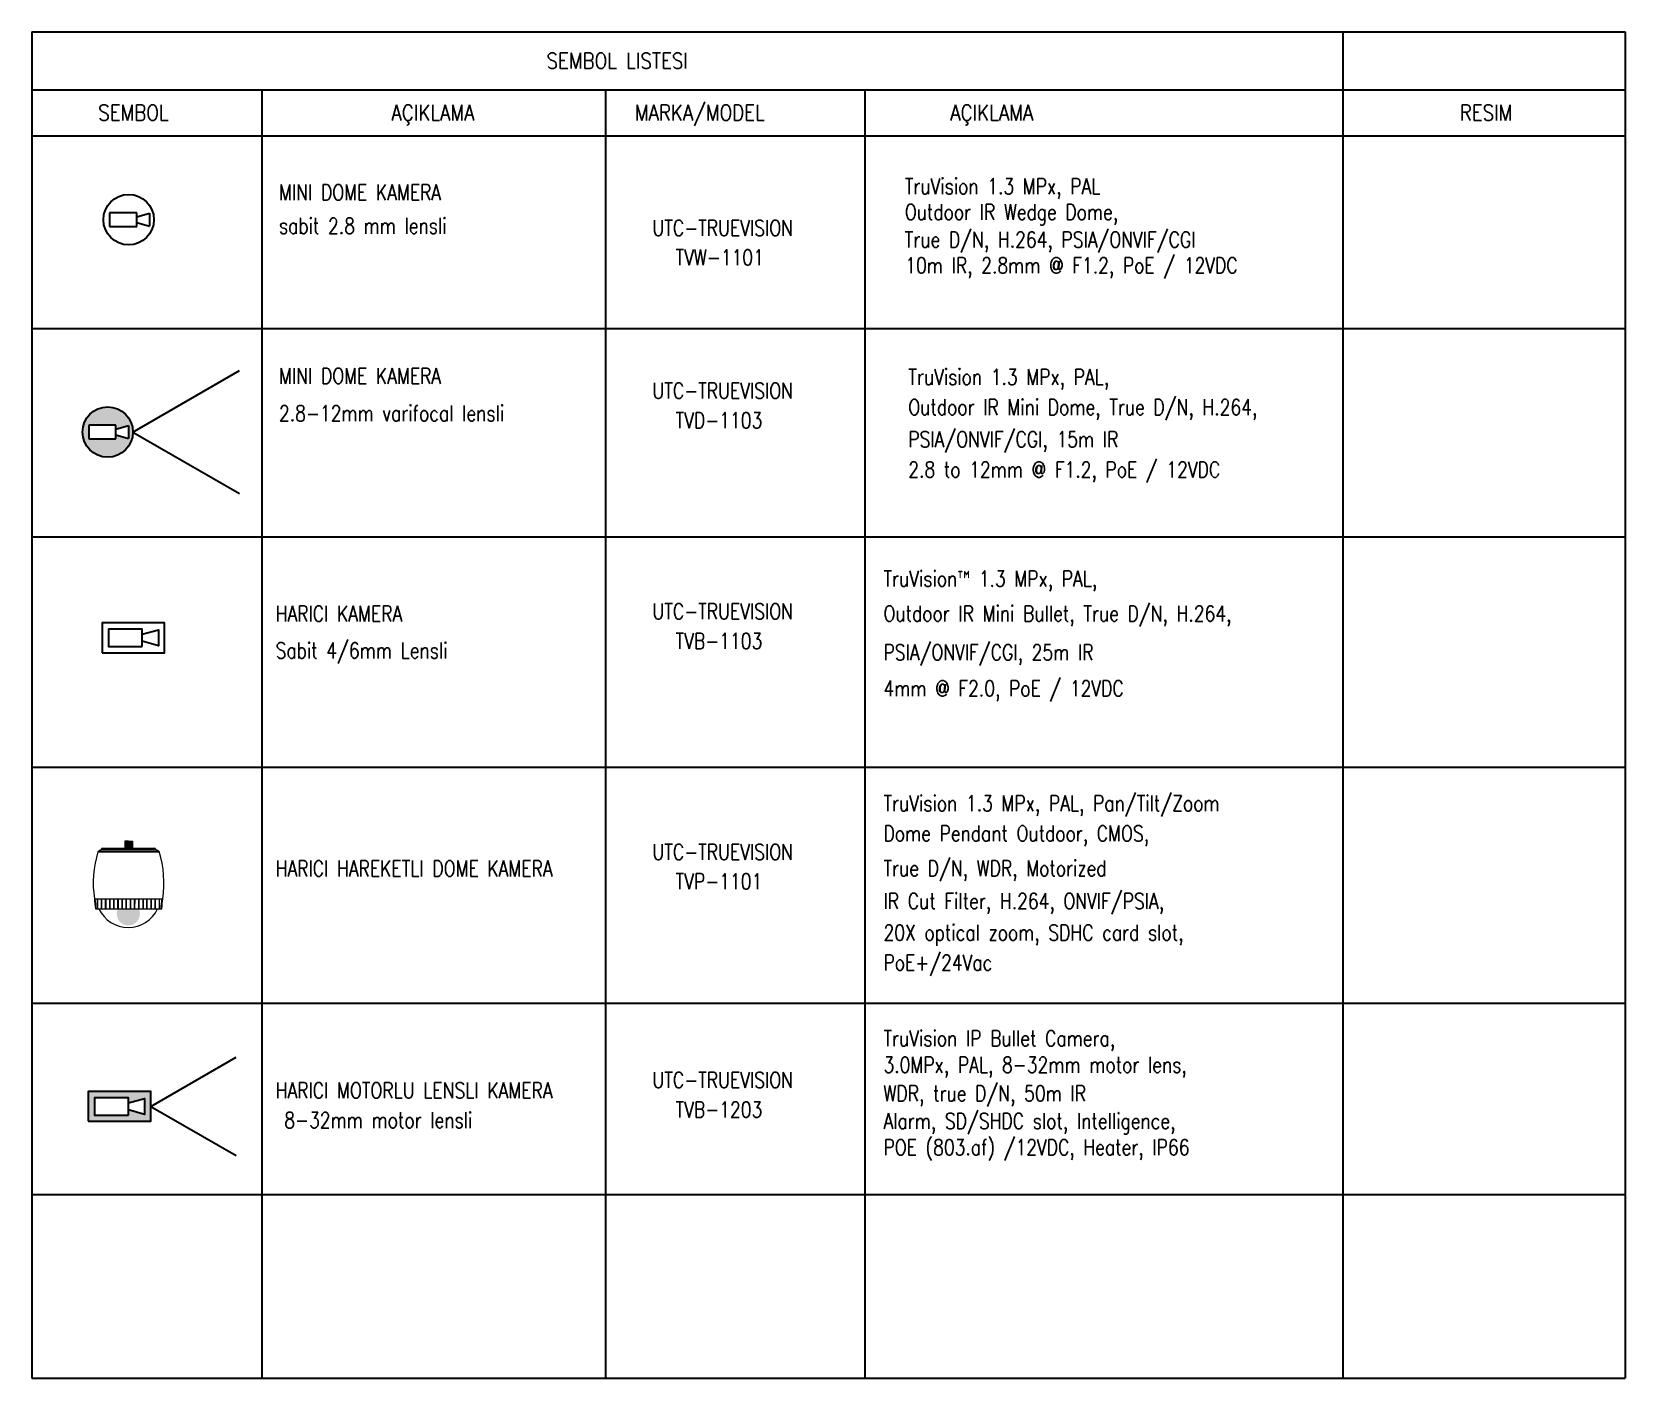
# Model space of a CAD drawing. Extents: x -1286 to 34975, y -230 to 6637.
# Drawn here: x -1286 to -474, y 2892 to 3577 of the extents above; entities that cross this region are included whole.
import ezdxf
from ezdxf.enums import TextEntityAlignment as Align

# ---------------------------------------------------------------- set-up
doc = ezdxf.new("R2010")
doc.units = 0
doc.header["$LTSCALE"] = 20
for name, color, linetype, lineweight in [('E-DAHİLİ DOME KAMERA', 7, 'Continuous', 30), ('E-DAHİLİ KAMERA', 7, 'Continuous', 30), ('E-DAHİLİ SPEED DOME', 7, 'Continuous', 30), ('E-HARİCİ KAMERA', 7, 'Continuous', 30), ('E-YAZI', 7, 'Continuous', 30)]:
    doc.layers.add(name, color=color, linetype=linetype, lineweight=lineweight)
doc.styles.add('E-YAZI', font='txttw.shx')

# ---------------------------------------------------------------- blocks, each defined once
blk = doc.blocks.new('100_HARİCİ KAMERA')
at = {"layer": 'E-HARİCİ KAMERA', "color": 4}
for points in [[(0, -1.9), (7.95, -1.9), (7.95, 1.9), (0, 1.9)], [(5.11, -1.1), (5.11, 1.1), (0.8, 1.1), (0.8, -1.1)]]:
    blk.add_lwpolyline(points, close=True, dxfattribs=at)
blk.add_lwpolyline([(5.11, 0.44), (7.15, 1.02), (7.15, -1.02), (5.11, -0.44)], dxfattribs=at)
blk = doc.blocks.new('100_DAHİLİ DOME KAMERA')
at = {"layer": 'E-DAHİLİ DOME KAMERA', "color": 4}
for p, q in [((-1.94, 0.71), (-1.94, -0.69)), ((0.82, 0.71), (-1.94, 0.71)), ((0.82, -0.69), (0.82, 0.71)), ((0.82, 0.29), (2.13, 0.67)), ((2.13, 0.67), (2.13, -0.64)), ((-1.94, -0.69), (0.82, -0.69)), ((0.82, -0.27), (2.13, -0.64))]:
    blk.add_line(p, q, dxfattribs=at)
at = {"layer": 'E-DAHİLİ DOME KAMERA', "color": 4, "linetype": 'Continuous'}
blk.add_circle((0, 0), 2.57, dxfattribs=at)
blk = doc.blocks.new('E-DAHİLİ SPEED DOME KAMERA (HAREKETLİ)')
at = {"layer": 'E-DAHİLİ SPEED DOME', "lineweight": 15}
blk.add_hatch(color=5, dxfattribs=at).paths.add_polyline_path([(0.77, -4.93, 0.114875), (0.69, -4.58), (-0.72, -4.58, 0.114346), (-0.8, -4.93, 1)])
at = {"layer": 'E-DAHİLİ SPEED DOME', "color": 5, "lineweight": 15}
for p, q in [((-0.26, 0), (-0.26, -0.46)), ((0, 0), (-0.26, 0)), ((0, 0), (0.26, 0)), ((-2.08, -0.71), (2.08, -0.71)), ((-2, -0.64), (2, -0.64)), ((-1.86, -0.54), (-1.74, -0.54)), ((-1.77, -0.46), (1.77, -0.46)), ((-1.74, -0.54), (1.74, -0.54)), ((0, -0.08), (-0.26, -0.08)), ((0, -0.17), (-0.26, -0.17)), ((0, -0.25), (-0.26, -0.25)), ((0, -0.33), (-0.26, -0.33)), ((0, -0.42), (-0.26, -0.42)), ((0, -0.08), (0.26, -0.08)), ((0, -0.17), (0.26, -0.17)), ((0, -0.25), (0.26, -0.25)), ((0, -0.33), (0.26, -0.33)), ((0, -0.42), (0.26, -0.42)), ((0.26, 0), (0.26, -0.46)), ((1.86, -0.54), (1.74, -0.54)), ((-2.32, -3.91), (2.32, -3.92)), ((-2.12, -4.29), (-2.12, -3.91)), ((-2.12, -4.58), (-2.12, -3.91)), ((-2.09, -4.29), (-2.09, -3.91)), ((-2.09, -4.58), (-2.09, -3.91)), ((-1.84, -4.29), (-1.84, -3.91)), ((-1.84, -4.58), (-1.84, -3.91)), ((-1.81, -4.29), (-1.81, -3.91)), ((-1.81, -4.58), (-1.81, -3.91)), ((-1.56, -4.29), (-1.56, -3.91)), ((-1.56, -4.58), (-1.56, -3.91)), ((-1.53, -4.29), (-1.53, -3.91)), ((-1.53, -4.58), (-1.53, -3.91)), ((-1.28, -4.29), (-1.28, -3.91)), ((-1.28, -4.58), (-1.28, -3.91)), ((-1.25, -4.29), (-1.25, -3.91)), ((-1.25, -4.58), (-1.25, -3.91)), ((-1.01, -4.29), (-1.01, -3.91)), ((-1.01, -4.58), (-1.01, -3.91)), ((-0.98, -4.29), (-0.98, -3.91)), ((-0.98, -4.58), (-0.98, -3.91)), ((-0.72, -4.29), (-0.72, -3.91)), ((-0.72, -4.58), (-0.72, -3.91)), ((-0.69, -4.29), (-0.69, -3.91)), ((-0.69, -4.58), (-0.69, -3.91)), ((-0.44, -4.29), (-0.44, -3.91)), ((-0.44, -4.58), (-0.44, -3.91)), ((-0.41, -4.29), (-0.41, -3.91)), ((-0.41, -4.58), (-0.41, -3.91)), ((-0.16, -4.29), (-0.16, -3.91)), ((-0.16, -4.58), (-0.16, -3.91)), ((-0.13, -4.29), (-0.13, -3.91)), ((-0.13, -4.58), (-0.13, -3.91)), ((0.13, -4.29), (0.13, -3.92)), ((0.13, -4.58), (0.13, -3.91)), ((0.15, -4.29), (0.16, -3.92)), ((0.15, -4.58), (0.16, -3.91)), ((0.41, -4.29), (0.41, -3.92)), ((0.41, -4.58), (0.41, -3.91)), ((0.43, -4.29), (0.44, -3.92)), ((0.43, -4.58), (0.44, -3.91)), ((0.69, -4.58), (0.69, -3.91)), ((0.69, -4.29), (0.69, -3.92)), ((0.71, -4.58), (0.72, -3.91)), ((0.71, -4.29), (0.72, -3.92)), ((0.98, -4.58), (0.98, -3.91)), ((0.98, -4.29), (0.98, -3.92)), ((1.01, -4.58), (1.01, -3.91)), ((1.01, -4.29), (1.01, -3.92)), ((1.25, -4.58), (1.25, -3.91)), ((1.25, -4.29), (1.25, -3.92)), ((1.27, -4.58), (1.27, -3.91)), ((1.27, -4.29), (1.27, -3.92)), ((1.53, -4.58), (1.53, -3.91)), ((1.53, -4.29), (1.53, -3.92)), ((1.55, -4.58), (1.55, -3.91)), ((1.55, -4.29), (1.55, -3.92)), ((1.81, -4.58), (1.81, -3.91)), ((1.81, -4.29), (1.81, -3.92)), ((1.83, -4.58), (1.83, -3.91)), ((1.83, -4.29), (1.83, -3.92)), ((2.09, -4.58), (2.09, -3.91)), ((2.09, -4.3), (2.09, -3.92)), ((2.11, -4.58), (2.11, -3.91)), ((2.11, -4.3), (2.11, -3.92)), ((-2.25, -4.58), (2.25, -4.58))]:
    blk.add_line(p, q, dxfattribs=at)
for centre, radius, start, end in [((4.75, -2.84), 7.15, 162.6726, 188.6391), ((-1.95, -0.78), 0.148, 112.0065, 152.1591), ((-1.72, -0.98), 0.435, 92.3606, 129.6118), ((-1.08, -1.28), 1.07, 130.1476, 136.6157), ((1.72, -0.98), 0.435, 50.3313, 87.5824), ((1.08, -1.28), 1.07, 43.3274, 49.7954), ((1.95, -0.78), 0.148, 27.7839, 67.9366), ((-4.75, -2.83), 7.15, 351.304, 17.2704), ((10.56, -2.93), 12.92, 184.3349, 187.3377), ((10.6, -2.93), 12.92, 184.354, 187.3375), ((-10.61, -2.92), 12.92, 352.6245, 355.6081), ((-10.56, -2.92), 12.92, 352.6245, 355.6081), ((-0.02, -3.65), 2.2, 205.1602, 334.9025)]:
    blk.add_arc(centre, radius, start, end, dxfattribs=at)
blk = doc.blocks.new('E-VARIFOCAL DOME KAMERA')
at = {"layer": 'E-DAHİLİ KAMERA'}
h = blk.add_hatch(color=6, dxfattribs=at)
h.dxf.hatch_style = 1
h.paths.add_polyline_path([(0, 0, 1), (25.66, 0, 1)])
h.paths.add_polyline_path([(16.93, 3.57), (16.93, 1.47), (23.48, 3.34), (23.48, -3.21), (16.93, -1.34), (16.93, -3.45), (3.15, -3.45), (3.15, 3.57)], flags=16)
at = {"layer": 'E-DAHİLİ KAMERA', "color": 6}
for p, q in [((25.66, 0), (79.91, 31.32)), ((3.15, 3.57), (3.15, -3.45)), ((16.93, 3.57), (3.15, 3.57)), ((16.93, -3.45), (16.93, 3.57)), ((16.93, 1.47), (23.48, 3.34)), ((23.48, 3.34), (23.48, -3.21)), ((25.66, 0), (79.91, -31.32)), ((3.15, -3.45), (16.93, -3.45)), ((16.93, -1.34), (23.48, -3.21))]:
    blk.add_line(p, q, dxfattribs=at)
blk.add_circle((12.83, 0), 12.83, dxfattribs=at)
blk = doc.blocks.new('E-HARICI KAMERA-MOTORLU LENSLI')
at = {"layer": 'E-DAHİLİ KAMERA'}
h = blk.add_hatch(color=3, dxfattribs=at)
h.dxf.hatch_style = 1
h.paths.add_polyline_path([(0, 7.59), (0, -7.59), (31.82, -7.59), (31.82, 7.59)])
h.paths.add_polyline_path([(28.62, 4.1), (28.62, -4.1), (20.43, -1.76), (20.43, -4.39), (3.2, -4.39), (3.2, 4.39), (20.43, 4.39), (20.43, 1.76)], flags=16)
at = {"layer": 'E-DAHİLİ KAMERA', "color": 3}
for q in [(75.22, 25.06), (75.22, -25.06)]:
    blk.add_line((31.82, 0), q, dxfattribs=at)
for points in [[(0, -7.59), (31.82, -7.59), (31.82, 7.59), (0, 7.59)], [(20.43, -4.39), (20.43, 4.39), (3.2, 4.39), (3.2, -4.39)]]:
    blk.add_lwpolyline(points, close=True, dxfattribs=at)
blk.add_lwpolyline([(20.43, 1.76), (28.62, 4.1), (28.62, -4.1), (20.43, -1.76)], dxfattribs=at)

msp = doc.modelspace()

# ---------------------------------------------------------------- linework, layer by layer
at = {"layer": 'E-YAZI', "color": 4}
for p, q in [((-1285.55, 3577.45), (-1285.55, 2892.12)), ((-1285.55, 3577.45), (-474.3, 3577.45)), ((-1285.55, 3547.99), (-474.3, 3547.99)), ((-1285.55, 3524.55), (-474.3, 3524.55)), ((-1285.55, 2892.12), (-474.3, 2892.12))]:
    msp.add_line(p, q, dxfattribs=at)
at = {"layer": 'E-YAZI', "color": 7, "linetype": 'Continuous'}
for p, q in [((-618.02, 3577.45), (-618.02, 2892.12)), ((-474.3, 3577.45), (-474.3, 2892.12)), ((-993.47, 3547.99), (-993.47, 2892.12)), ((-861.36, 3547.99), (-861.36, 2892.12)), ((-1285.55, 3524.55), (-474.3, 3524.55)), ((-1285.55, 3426.5), (-474.3, 3426.5)), ((-1285.55, 3320.44), (-474.3, 3320.44)), ((-1285.55, 3203.07), (-474.3, 3203.07)), ((-1285.55, 3082.98), (-474.3, 3082.98)), ((-1285.55, 2985.65), (-474.3, 2985.65)), ((-1285.55, 2892.12), (-474.3, 2892.12))]:
    msp.add_line(p, q, dxfattribs=at)
at = {"layer": 'E-YAZI', "color": 7}
msp.add_line((-1168.44, 3547.99), (-1168.44, 2892.12), dxfattribs=at)

# ---------------------------------------------------------------- block references
at = {"layer": 'E-DAHİLİ DOME KAMERA', "xscale": 5, "yscale": 5, "zscale": 5}
msp.add_blockref('100_DAHİLİ DOME KAMERA', (-1236.24, 3481.82), dxfattribs=at)
at = {"layer": 'E-DAHİLİ KAMERA', "color": 2}
for name, p in [('E-VARIFOCAL DOME KAMERA', (-1259.77, 3373.74)), ('E-HARICI KAMERA-MOTORLU LENSLI', (-1256.8, 3030.44))]:
    msp.add_blockref(name, p, dxfattribs=at)
at = {"layer": 'E-DAHİLİ SPEED DOME', "xscale": 7.5, "yscale": 7.5, "zscale": 7.5}
msp.add_blockref('E-DAHİLİ SPEED DOME KAMERA (HAREKETLİ)', (-1236.31, 3165.43), dxfattribs=at)
at = {"layer": 'E-HARİCİ KAMERA', "xscale": 4.000000000000002, "yscale": 4.000000000000002, "zscale": 4.000000000000002}
msp.add_blockref('100_HARİCİ KAMERA', (-1249.74, 3269.02), dxfattribs=at)

# ---------------------------------------------------------------- texts
at = {"layer": 'E-YAZI', "color": 4, "style": 'E-YAZI', "width": 0.85}
for s, p in [('SEMBOL LISTESI', (-987.48, 3562.72)), ('SEMBOL', (-1233.81, 3536.3)), ('AÇIKLAMA', (-1081.3, 3536.3)), ('MARKA/MODEL', (-945.4, 3536.3)), ('AÇIKLAMA', (-796.76, 3536.3)), ('RESIM', (-545.11, 3536.3))]:
    msp.add_text(s, height=8, dxfattribs=at).set_placement(p, align=Align.MIDDLE_CENTER)
at = {"layer": 'E-YAZI', "color": 3, "style": 'E-YAZI', "width": 0.8}
for s, p in [('MINI DOME KAMERA', (-1159.71, 3491.71)), ('TruVision 1.3 MPx, PAL', (-841.05, 3494.87)), ('Outdoor IR Wedge Dome,', (-841.05, 3481.74)), ('sabit 2.8 mm lensli', (-1159.71, 3474.7)), ('UTC-TRUEVISION', (-969.58, 3473.64)), ('True D/N, H.264, PSIA/ONVIF/CGI', (-841.13, 3467.72)), ('TVW-1101', (-957.79, 3458.62)), ('10m IR, 2.8mm @ F1.2, PoE / 12VDC', (-840.83, 3454.58)), ('MINI DOME KAMERA', (-1159.71, 3398.33)), ('TruVision 1.3 MPx, PAL,', (-839.28, 3397.81)), ('UTC-TRUEVISION', (-969.58, 3390.75)), ('Outdoor IR Mini Dome, True D/N, H.264, ', (-839.28, 3382.4)), ('2.8-12mm varifocal lensli', (-1159.71, 3379.31)), ('TVD-1103', (-957.79, 3375.73)), ('PSIA/ONVIF/CGI, 15m IR', (-839.28, 3366.06)), ('2.8 to 12mm @ F1.2, PoE / 12VDC', (-839.28, 3350.65)), ('TruVision™ 1.3 MPx, PAL,', (-851.91, 3295.09)), ('UTC-TRUEVISION', (-969.58, 3278.45)), ('Outdoor IR Mini Bullet, True D/N, H.264, ', (-851.91, 3277.35)), ('HARICI KAMERA', (-1161.41, 3277.26)), ('TVB-1103', (-957.79, 3263.42)), ('Sabit 4/6mm Lensli', (-1161.41, 3258.53)), ('PSIA/ONVIF/CGI, 25m IR', (-851.91, 3257.59)), ('4mm @ F2.0, PoE / 12VDC', (-851.91, 3239.24)), ('TruVision 1.3 MPx, PAL, Pan/Tilt/Zoom', (-851.91, 3180.76)), ('Dome Pendant Outdoor, CMOS,', (-851.91, 3165.4)), ('UTC-TRUEVISION', (-969.58, 3156)), ('True D/N, WDR, Motorized', (-851.91, 3147.69)), ('HARICI HAREKETLI DOME KAMERA', (-1161.41, 3147.55)), ('TVP-1101', (-957.79, 3140.98)), ('IR Cut Filter, H.264, ONVIF/PSIA,', (-851.91, 3130.98)), ('20X optical zoom, SDHC card slot,', (-851.91, 3114.93)), ('PoE+/24Vac', (-851.91, 3099.65)), ('TruVision IP Bullet Camera, ', (-851.91, 3061.1)), ('3.0MPx, PAL, 8-32mm motor lens, ', (-851.91, 3047.61)), ('HARICI MOTORLU LENSLI KAMERA', (-1161.41, 3034.59)), ('UTC-TRUEVISION', (-969.58, 3039.87)), ('WDR, true D/N, 50m IR', (-851.91, 3033.05)), (' 8-32mm motor lensli', (-1161.41, 3019.45)), ('TVB-1203', (-957.79, 3024.85)), ('Alarm, SD/SHDC slot, Intelligence, ', (-851.91, 3019)), ('POE (803.af) /12VDC, Heater, IP66 ', (-851.91, 3005.64))]:
    msp.add_text(s, height=8, dxfattribs=at).set_placement(p)

doc.saveas('drawing.dxf')
